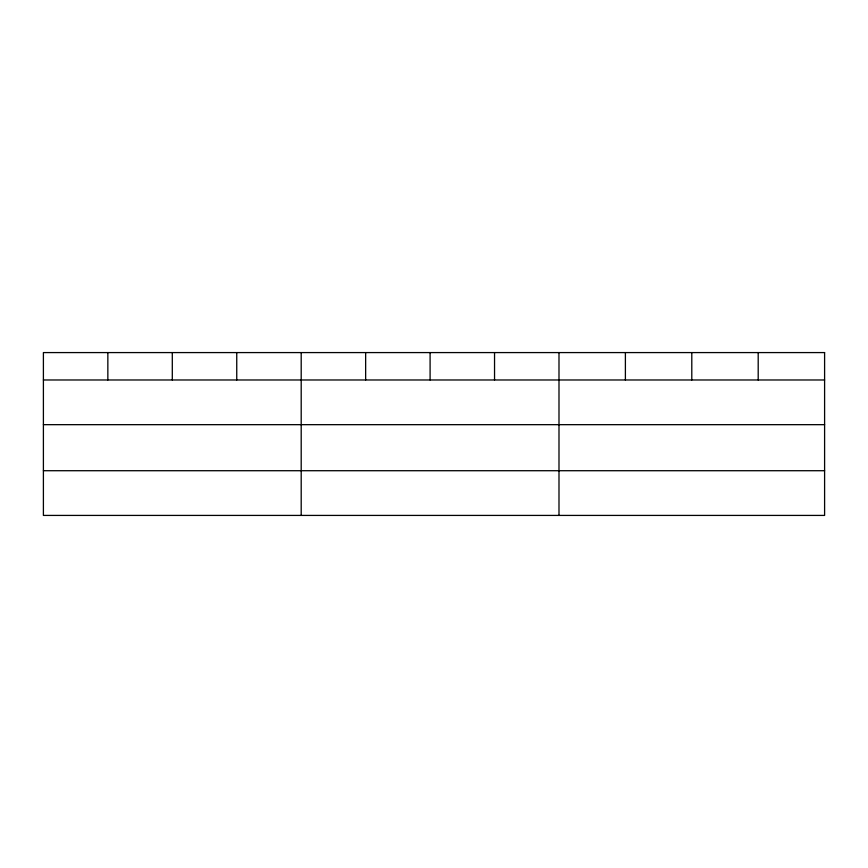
<?xml version="1.0" encoding="UTF-8"?>
<svg xmlns="http://www.w3.org/2000/svg" width="868" height="868" viewBox="0 0 868 868"><rect width="100%" height="100%" fill="white"/><g stroke="black" fill="none" stroke-linecap="round" stroke-linejoin="round"><path stroke-width="1.3" d="M43.4 379.978L824.6 379.978M43.4 424.669L824.6 424.669M43.4 470.716L824.6 470.716M758.198 352.582L758.198 379.978M691.796 352.582L691.796 379.978M625.394 352.582L625.394 379.978M558.992 352.582L558.992 515.418M494.543 352.582L494.543 379.978M430.094 352.582L430.094 379.978M365.645 352.582L365.645 379.978M301.196 352.582L301.196 515.418M236.747 352.582L236.747 379.978M172.298 352.582L172.298 379.978M107.849 352.582L107.849 379.978M824.6 352.582L43.4 352.582L43.4 515.418L824.6 515.418L824.6 352.582"/></g></svg>
